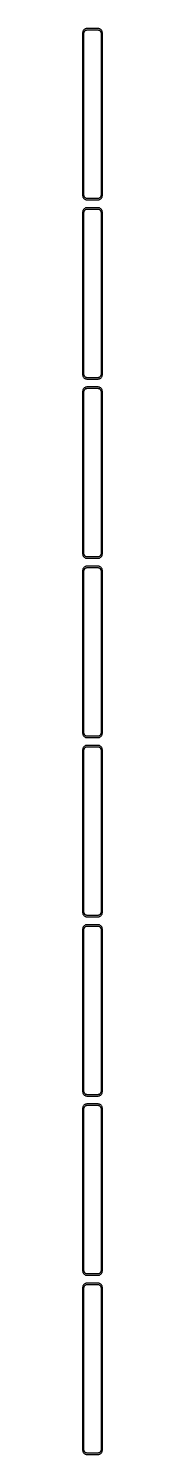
# Model space of a CAD drawing. Header units: metres. Extents: x -11 to 11, y 2963 to 6013.
# Drawn here: x -11 to 11, y 4391 to 6013 of the extents above; entities that cross this region are included whole.
import ezdxf

# ---------------------------------------------------------------- set-up
doc = ezdxf.new("R2010")
doc.units = ezdxf.units.M

msp = doc.modelspace()

# ---------------------------------------------------------------- linework, layer by layer
for p, q in [((-11.2106, 6009.13), (-11.25, 6008.5)), ((-11.25, 6008.5), (-11.25, 5823.5)), ((-11.0929, 6009.74), (-11.2106, 6009.13)), ((-10.8989, 6010.34), (-11.0929, 6009.74)), ((-10.6315, 6010.91), (-10.8989, 6010.34)), ((-10.2951, 6011.44), (-10.6315, 6010.91)), ((-9.89484, 6011.92), (-10.2951, 6011.44)), ((-9.43712, 6012.35), (-9.89484, 6011.92)), ((-9.75, 6008), (-9.71844, 6008.5)), ((-9.75, 5824), (-9.75, 6008)), ((-9.71844, 6008.5), (-9.62433, 6008.99)), ((-9.62433, 6008.99), (-9.4691, 6009.47)), ((-9.4691, 6009.47), (-9.25522, 6009.93)), ((-8.92912, 6012.72), (-9.43712, 6012.35)), ((-9.25522, 6009.93), (-8.98605, 6010.35)), ((-8.98605, 6010.35), (-8.66586, 6010.74)), ((-8.37889, 6013.02), (-8.92912, 6012.72)), ((-8.66586, 6010.74), (-8.29968, 6011.08)), ((-7.79507, 6013.26), (-8.37889, 6013.02)), ((-8.29968, 6011.08), (-7.8933, 6011.38)), ((-7.8933, 6011.38), (-7.45311, 6011.62)), ((-7.1869, 6013.41), (-7.79507, 6013.26)), ((-7.45311, 6011.62), (-6.98605, 6011.8)), ((-6.56395, 6013.49), (-7.1869, 6013.41)), ((-6.98605, 6011.8), (-6.49951, 6011.93)), ((6.56395, 6013.49), (-6.56395, 6013.49)), ((-6.49951, 6011.93), (-6.00116, 6011.99)), ((-6.00116, 6011.99), (6.00116, 6011.99)), ((6.00116, 6011.99), (6.49951, 6011.93)), ((6.49951, 6011.93), (6.98605, 6011.8)), ((7.1869, 6013.41), (6.56395, 6013.49)), ((6.98605, 6011.8), (7.45311, 6011.62)), ((7.79507, 6013.26), (7.1869, 6013.41)), ((7.45311, 6011.62), (7.8933, 6011.38)), ((8.37889, 6013.02), (7.79507, 6013.26)), ((7.8933, 6011.38), (8.29968, 6011.08)), ((8.29968, 6011.08), (8.66586, 6010.74)), ((8.92912, 6012.72), (8.37889, 6013.02)), ((8.66586, 6010.74), (8.98605, 6010.35)), ((9.43712, 6012.35), (8.92912, 6012.72)), ((8.98605, 6010.35), (9.25522, 6009.93)), ((9.25522, 6009.93), (9.4691, 6009.47)), ((9.89484, 6011.92), (9.43712, 6012.35)), ((9.4691, 6009.47), (9.62433, 6008.99)), ((9.62433, 6008.99), (9.71844, 6008.5)), ((9.71844, 6008.5), (9.75, 6008)), ((9.75, 6008), (9.75, 5824)), ((10.2951, 6011.44), (9.89484, 6011.92)), ((10.6315, 6010.91), (10.2951, 6011.44)), ((10.8989, 6010.34), (10.6315, 6010.91)), ((11.0929, 6009.74), (10.8989, 6010.34)), ((11.2106, 6009.13), (11.0929, 6009.74)), ((11.25, 6008.5), (11.2106, 6009.13)), ((11.25, 5823.5), (11.25, 6008.5)), ((-11.25, 5823.5), (-11.2106, 5822.87)), ((-11.2106, 5822.87), (-11.0929, 5822.26)), ((-11.0929, 5822.26), (-10.8989, 5821.66)), ((-10.8989, 5821.66), (-10.6315, 5821.09)), ((-10.6315, 5821.09), (-10.2951, 5820.56)), ((-10.2951, 5820.56), (-9.89484, 5820.08)), ((-9.89484, 5820.08), (-9.43712, 5819.65)), ((-9.71844, 5823.5), (-9.75, 5824)), ((-9.62433, 5823.01), (-9.71844, 5823.5)), ((-9.4691, 5822.53), (-9.62433, 5823.01)), ((-9.25522, 5822.07), (-9.4691, 5822.53)), ((-9.43712, 5819.65), (-8.92912, 5819.28)), ((-8.98605, 5821.65), (-9.25522, 5822.07)), ((-8.66586, 5821.26), (-8.98605, 5821.65)), ((-8.92912, 5819.28), (-8.37889, 5818.98)), ((-8.29968, 5820.92), (-8.66586, 5821.26)), ((-8.37889, 5818.98), (-7.79507, 5818.74)), ((-7.8933, 5820.62), (-8.29968, 5820.92)), ((-7.45311, 5820.38), (-7.8933, 5820.62)), ((-7.79507, 5818.74), (-7.1869, 5818.59)), ((-6.98605, 5820.2), (-7.45311, 5820.38)), ((-7.1869, 5818.59), (-6.56395, 5818.51)), ((-6.49951, 5820.07), (-6.98605, 5820.2)), ((-6.56395, 5818.51), (6.56395, 5818.51)), ((-6.00116, 5820.01), (-6.49951, 5820.07)), ((6.00116, 5820.01), (-6.00116, 5820.01)), ((6.49951, 5820.07), (6.00116, 5820.01)), ((6.98605, 5820.2), (6.49951, 5820.07)), ((6.56395, 5818.51), (7.1869, 5818.59)), ((7.45311, 5820.38), (6.98605, 5820.2)), ((7.1869, 5818.59), (7.79507, 5818.74)), ((7.8933, 5820.62), (7.45311, 5820.38)), ((7.79507, 5818.74), (8.37889, 5818.98)), ((8.29968, 5820.92), (7.8933, 5820.62)), ((8.66586, 5821.26), (8.29968, 5820.92)), ((8.37889, 5818.98), (8.92912, 5819.28)), ((8.98605, 5821.65), (8.66586, 5821.26)), ((8.92912, 5819.28), (9.43712, 5819.65)), ((9.25522, 5822.07), (8.98605, 5821.65)), ((9.4691, 5822.53), (9.25522, 5822.07)), ((9.43712, 5819.65), (9.89484, 5820.08)), ((9.62433, 5823.01), (9.4691, 5822.53)), ((9.71844, 5823.5), (9.62433, 5823.01)), ((9.75, 5824), (9.71844, 5823.5)), ((9.89484, 5820.08), (10.2951, 5820.56)), ((10.2951, 5820.56), (10.6315, 5821.09)), ((10.6315, 5821.09), (10.8989, 5821.66)), ((10.8989, 5821.66), (11.0929, 5822.26)), ((11.0929, 5822.26), (11.2106, 5822.87)), ((11.2106, 5822.87), (11.25, 5823.5)), ((-11.2106, 5805.13), (-11.25, 5804.5)), ((-11.25, 5804.5), (-11.25, 5619.5)), ((-11.0929, 5805.74), (-11.2106, 5805.13)), ((-10.8989, 5806.34), (-11.0929, 5805.74)), ((-10.6315, 5806.91), (-10.8989, 5806.34)), ((-10.2951, 5807.44), (-10.6315, 5806.91)), ((-9.89484, 5807.92), (-10.2951, 5807.44)), ((-9.43712, 5808.35), (-9.89484, 5807.92)), ((-9.75, 5804), (-9.71844, 5804.5)), ((-9.75, 5620), (-9.75, 5804)), ((-9.71844, 5804.5), (-9.62433, 5804.99)), ((-9.62433, 5804.99), (-9.4691, 5805.47)), ((-9.4691, 5805.47), (-9.25522, 5805.93)), ((-8.92912, 5808.72), (-9.43712, 5808.35)), ((-9.25522, 5805.93), (-8.98605, 5806.35)), ((-8.98605, 5806.35), (-8.66586, 5806.74)), ((-8.37889, 5809.02), (-8.92912, 5808.72)), ((-8.66586, 5806.74), (-8.29968, 5807.08)), ((-7.79507, 5809.26), (-8.37889, 5809.02)), ((-8.29968, 5807.08), (-7.8933, 5807.38)), ((-7.8933, 5807.38), (-7.45311, 5807.62)), ((-7.1869, 5809.41), (-7.79507, 5809.26)), ((-7.45311, 5807.62), (-6.98605, 5807.8)), ((-6.56395, 5809.49), (-7.1869, 5809.41)), ((-6.98605, 5807.8), (-6.49951, 5807.93)), ((6.56395, 5809.49), (-6.56395, 5809.49)), ((-6.49951, 5807.93), (-6.00116, 5807.99)), ((-6.00116, 5807.99), (6.00116, 5807.99)), ((6.00116, 5807.99), (6.49951, 5807.93)), ((6.49951, 5807.93), (6.98605, 5807.8)), ((7.1869, 5809.41), (6.56395, 5809.49)), ((6.98605, 5807.8), (7.45311, 5807.62)), ((7.79507, 5809.26), (7.1869, 5809.41)), ((7.45311, 5807.62), (7.8933, 5807.38)), ((8.37889, 5809.02), (7.79507, 5809.26)), ((7.8933, 5807.38), (8.29968, 5807.08)), ((8.29968, 5807.08), (8.66586, 5806.74)), ((8.92912, 5808.72), (8.37889, 5809.02)), ((8.66586, 5806.74), (8.98605, 5806.35)), ((9.43712, 5808.35), (8.92912, 5808.72)), ((8.98605, 5806.35), (9.25522, 5805.93)), ((9.25522, 5805.93), (9.4691, 5805.47)), ((9.89484, 5807.92), (9.43712, 5808.35)), ((9.4691, 5805.47), (9.62433, 5804.99)), ((9.62433, 5804.99), (9.71844, 5804.5)), ((9.71844, 5804.5), (9.75, 5804)), ((9.75, 5804), (9.75, 5620)), ((10.2951, 5807.44), (9.89484, 5807.92)), ((10.6315, 5806.91), (10.2951, 5807.44)), ((10.8989, 5806.34), (10.6315, 5806.91)), ((11.0929, 5805.74), (10.8989, 5806.34)), ((11.2106, 5805.13), (11.0929, 5805.74)), ((11.25, 5804.5), (11.2106, 5805.13)), ((11.25, 5619.5), (11.25, 5804.5)), ((-11.25, 5619.5), (-11.2106, 5618.87)), ((-11.2106, 5618.87), (-11.0929, 5618.26)), ((-11.0929, 5618.26), (-10.8989, 5617.66)), ((-10.8989, 5617.66), (-10.6315, 5617.09)), ((-10.6315, 5617.09), (-10.2951, 5616.56)), ((-10.2951, 5616.56), (-9.89484, 5616.08)), ((-9.89484, 5616.08), (-9.43712, 5615.65)), ((-9.71844, 5619.5), (-9.75, 5620)), ((-9.62433, 5619.01), (-9.71844, 5619.5)), ((-9.4691, 5618.53), (-9.62433, 5619.01)), ((-9.25522, 5618.07), (-9.4691, 5618.53)), ((-9.43712, 5615.65), (-8.92912, 5615.28)), ((-8.98605, 5617.65), (-9.25522, 5618.07)), ((-8.66586, 5617.26), (-8.98605, 5617.65)), ((-8.29968, 5616.92), (-8.66586, 5617.26)), ((-7.8933, 5616.62), (-8.29968, 5616.92)), ((-7.45311, 5616.38), (-7.8933, 5616.62)), ((-6.98605, 5616.2), (-7.45311, 5616.38)), ((-6.49951, 5616.07), (-6.98605, 5616.2)), ((-6.00116, 5616.01), (-6.49951, 5616.07)), ((6.00116, 5616.01), (-6.00116, 5616.01)), ((6.49951, 5616.07), (6.00116, 5616.01)), ((6.98605, 5616.2), (6.49951, 5616.07)), ((7.45311, 5616.38), (6.98605, 5616.2)), ((7.8933, 5616.62), (7.45311, 5616.38)), ((8.29968, 5616.92), (7.8933, 5616.62)), ((8.66586, 5617.26), (8.29968, 5616.92)), ((8.98605, 5617.65), (8.66586, 5617.26)), ((8.92912, 5615.28), (9.43712, 5615.65)), ((9.25522, 5618.07), (8.98605, 5617.65)), ((9.4691, 5618.53), (9.25522, 5618.07)), ((9.43712, 5615.65), (9.89484, 5616.08)), ((9.62433, 5619.01), (9.4691, 5618.53)), ((9.71844, 5619.5), (9.62433, 5619.01)), ((9.75, 5620), (9.71844, 5619.5)), ((9.89484, 5616.08), (10.2951, 5616.56)), ((10.2951, 5616.56), (10.6315, 5617.09)), ((10.6315, 5617.09), (10.8989, 5617.66)), ((10.8989, 5617.66), (11.0929, 5618.26)), ((11.0929, 5618.26), (11.2106, 5618.87)), ((11.2106, 5618.87), (11.25, 5619.5)), ((-11.2106, 5601.13), (-11.25, 5600.5)), ((-11.25, 5600.5), (-11.25, 5415.5)), ((-11.0929, 5601.74), (-11.2106, 5601.13)), ((-10.8989, 5602.34), (-11.0929, 5601.74)), ((-10.6315, 5602.91), (-10.8989, 5602.34)), ((-10.2951, 5603.44), (-10.6315, 5602.91)), ((-9.89484, 5603.92), (-10.2951, 5603.44)), ((-9.43712, 5604.35), (-9.89484, 5603.92)), ((-9.75, 5600), (-9.71844, 5600.5)), ((-9.75, 5416), (-9.75, 5600)), ((-9.71844, 5600.5), (-9.62433, 5600.99)), ((-9.62433, 5600.99), (-9.4691, 5601.47)), ((-9.4691, 5601.47), (-9.25522, 5601.93)), ((-8.92912, 5604.72), (-9.43712, 5604.35)), ((-9.25522, 5601.93), (-8.98605, 5602.35)), ((-8.98605, 5602.35), (-8.66586, 5602.74)), ((-8.92912, 5615.28), (-8.37889, 5614.98)), ((-8.37889, 5605.02), (-8.92912, 5604.72)), ((-8.66586, 5602.74), (-8.29968, 5603.08)), ((-8.37889, 5614.98), (-7.79507, 5614.74)), ((-7.79507, 5605.26), (-8.37889, 5605.02)), ((-8.29968, 5603.08), (-7.8933, 5603.38)), ((-7.8933, 5603.38), (-7.45311, 5603.62)), ((-7.79507, 5614.74), (-7.1869, 5614.59)), ((-7.1869, 5605.41), (-7.79507, 5605.26)), ((-7.45311, 5603.62), (-6.98605, 5603.8)), ((-7.1869, 5614.59), (-6.56395, 5614.51)), ((-6.56395, 5605.49), (-7.1869, 5605.41)), ((-6.98605, 5603.8), (-6.49951, 5603.93)), ((-6.56395, 5614.51), (6.56395, 5614.51)), ((6.56395, 5605.49), (-6.56395, 5605.49)), ((-6.49951, 5603.93), (-6.00116, 5603.99)), ((-6.00116, 5603.99), (6.00116, 5603.99)), ((6.00116, 5603.99), (6.49951, 5603.93)), ((6.49951, 5603.93), (6.98605, 5603.8)), ((6.56395, 5614.51), (7.1869, 5614.59)), ((7.1869, 5605.41), (6.56395, 5605.49)), ((6.98605, 5603.8), (7.45311, 5603.62)), ((7.1869, 5614.59), (7.79507, 5614.74)), ((7.79507, 5605.26), (7.1869, 5605.41)), ((7.45311, 5603.62), (7.8933, 5603.38)), ((7.79507, 5614.74), (8.37889, 5614.98)), ((8.37889, 5605.02), (7.79507, 5605.26)), ((7.8933, 5603.38), (8.29968, 5603.08)), ((8.29968, 5603.08), (8.66586, 5602.74)), ((8.37889, 5614.98), (8.92912, 5615.28)), ((8.92912, 5604.72), (8.37889, 5605.02)), ((8.66586, 5602.74), (8.98605, 5602.35)), ((9.43712, 5604.35), (8.92912, 5604.72)), ((8.98605, 5602.35), (9.25522, 5601.93)), ((9.25522, 5601.93), (9.4691, 5601.47)), ((9.89484, 5603.92), (9.43712, 5604.35)), ((9.4691, 5601.47), (9.62433, 5600.99)), ((9.62433, 5600.99), (9.71844, 5600.5)), ((9.71844, 5600.5), (9.75, 5600)), ((9.75, 5600), (9.75, 5416)), ((10.2951, 5603.44), (9.89484, 5603.92)), ((10.6315, 5602.91), (10.2951, 5603.44)), ((10.8989, 5602.34), (10.6315, 5602.91)), ((11.0929, 5601.74), (10.8989, 5602.34)), ((11.2106, 5601.13), (11.0929, 5601.74)), ((11.25, 5600.5), (11.2106, 5601.13)), ((11.25, 5415.5), (11.25, 5600.5)), ((-11.25, 5415.5), (-11.2106, 5414.87)), ((-11.2106, 5414.87), (-11.0929, 5414.26)), ((-11.0929, 5414.26), (-10.8989, 5413.66)), ((-10.8989, 5413.66), (-10.6315, 5413.09)), ((-10.6315, 5413.09), (-10.2951, 5412.56)), ((-10.2951, 5412.56), (-9.89484, 5412.08)), ((-9.89484, 5412.08), (-9.43712, 5411.65)), ((-9.71844, 5415.5), (-9.75, 5416)), ((-9.62433, 5415.01), (-9.71844, 5415.5)), ((-9.4691, 5414.53), (-9.62433, 5415.01)), ((-9.25522, 5414.07), (-9.4691, 5414.53)), ((-9.43712, 5411.65), (-8.92912, 5411.28)), ((-8.98605, 5413.65), (-9.25522, 5414.07)), ((-8.66586, 5413.26), (-8.98605, 5413.65)), ((-8.92912, 5411.28), (-8.37889, 5410.98)), ((-8.29968, 5412.92), (-8.66586, 5413.26)), ((-8.37889, 5410.98), (-7.79507, 5410.74)), ((-7.8933, 5412.62), (-8.29968, 5412.92)), ((-7.45311, 5412.38), (-7.8933, 5412.62)), ((-7.79507, 5410.74), (-7.1869, 5410.59)), ((-6.98605, 5412.2), (-7.45311, 5412.38)), ((-7.1869, 5410.59), (-6.56395, 5410.51)), ((-6.49951, 5412.07), (-6.98605, 5412.2)), ((-6.56395, 5410.51), (6.56395, 5410.51)), ((-6.00116, 5412.01), (-6.49951, 5412.07)), ((6.00116, 5412.01), (-6.00116, 5412.01)), ((6.49951, 5412.07), (6.00116, 5412.01)), ((6.98605, 5412.2), (6.49951, 5412.07)), ((6.56395, 5410.51), (7.1869, 5410.59)), ((7.45311, 5412.38), (6.98605, 5412.2)), ((7.1869, 5410.59), (7.79507, 5410.74)), ((7.8933, 5412.62), (7.45311, 5412.38)), ((7.79507, 5410.74), (8.37889, 5410.98)), ((8.29968, 5412.92), (7.8933, 5412.62)), ((8.66586, 5413.26), (8.29968, 5412.92)), ((8.37889, 5410.98), (8.92912, 5411.28)), ((8.98605, 5413.65), (8.66586, 5413.26)), ((8.92912, 5411.28), (9.43712, 5411.65)), ((9.25522, 5414.07), (8.98605, 5413.65)), ((9.4691, 5414.53), (9.25522, 5414.07)), ((9.43712, 5411.65), (9.89484, 5412.08)), ((9.62433, 5415.01), (9.4691, 5414.53)), ((9.71844, 5415.5), (9.62433, 5415.01)), ((9.75, 5416), (9.71844, 5415.5)), ((9.89484, 5412.08), (10.2951, 5412.56)), ((10.2951, 5412.56), (10.6315, 5413.09)), ((10.6315, 5413.09), (10.8989, 5413.66)), ((10.8989, 5413.66), (11.0929, 5414.26)), ((11.0929, 5414.26), (11.2106, 5414.87)), ((11.2106, 5414.87), (11.25, 5415.5)), ((-11.2106, 5397.13), (-11.25, 5396.5)), ((-11.25, 5396.5), (-11.25, 5211.5)), ((-11.0929, 5397.74), (-11.2106, 5397.13)), ((-10.8989, 5398.34), (-11.0929, 5397.74)), ((-10.6315, 5398.91), (-10.8989, 5398.34)), ((-10.2951, 5399.44), (-10.6315, 5398.91)), ((-9.89484, 5399.92), (-10.2951, 5399.44)), ((-9.43712, 5400.35), (-9.89484, 5399.92)), ((-9.75, 5396), (-9.71844, 5396.5)), ((-9.75, 5212), (-9.75, 5396)), ((-9.71844, 5396.5), (-9.62433, 5396.99)), ((-9.62433, 5396.99), (-9.4691, 5397.47)), ((-9.4691, 5397.47), (-9.25522, 5397.93)), ((-8.92912, 5400.72), (-9.43712, 5400.35)), ((-9.25522, 5397.93), (-8.98605, 5398.35)), ((-8.98605, 5398.35), (-8.66586, 5398.74)), ((-8.37889, 5401.02), (-8.92912, 5400.72)), ((-8.66586, 5398.74), (-8.29968, 5399.08)), ((-7.79507, 5401.26), (-8.37889, 5401.02)), ((-8.29968, 5399.08), (-7.8933, 5399.38)), ((-7.8933, 5399.38), (-7.45311, 5399.62)), ((-7.1869, 5401.41), (-7.79507, 5401.26)), ((-7.45311, 5399.62), (-6.98605, 5399.8)), ((-6.56395, 5401.49), (-7.1869, 5401.41)), ((-6.98605, 5399.8), (-6.49951, 5399.93)), ((6.56395, 5401.49), (-6.56395, 5401.49)), ((-6.49951, 5399.93), (-6.00116, 5399.99)), ((-6.00116, 5399.99), (6.00116, 5399.99)), ((6.00116, 5399.99), (6.49951, 5399.93)), ((6.49951, 5399.93), (6.98605, 5399.8)), ((7.1869, 5401.41), (6.56395, 5401.49)), ((6.98605, 5399.8), (7.45311, 5399.62)), ((7.79507, 5401.26), (7.1869, 5401.41)), ((7.45311, 5399.62), (7.8933, 5399.38)), ((8.37889, 5401.02), (7.79507, 5401.26)), ((7.8933, 5399.38), (8.29968, 5399.08)), ((8.29968, 5399.08), (8.66586, 5398.74)), ((8.92912, 5400.72), (8.37889, 5401.02)), ((8.66586, 5398.74), (8.98605, 5398.35)), ((9.43712, 5400.35), (8.92912, 5400.72)), ((8.98605, 5398.35), (9.25522, 5397.93)), ((9.25522, 5397.93), (9.4691, 5397.47)), ((9.89484, 5399.92), (9.43712, 5400.35)), ((9.4691, 5397.47), (9.62433, 5396.99)), ((9.62433, 5396.99), (9.71844, 5396.5)), ((9.71844, 5396.5), (9.75, 5396)), ((9.75, 5396), (9.75, 5212)), ((10.2951, 5399.44), (9.89484, 5399.92)), ((10.6315, 5398.91), (10.2951, 5399.44)), ((10.8989, 5398.34), (10.6315, 5398.91)), ((11.0929, 5397.74), (10.8989, 5398.34)), ((11.2106, 5397.13), (11.0929, 5397.74)), ((11.25, 5396.5), (11.2106, 5397.13)), ((11.25, 5211.5), (11.25, 5396.5)), ((-11.25, 5211.5), (-11.2106, 5210.87)), ((-11.2106, 5210.87), (-11.0929, 5210.26)), ((-11.0929, 5210.26), (-10.8989, 5209.66)), ((-9.71844, 5211.5), (-9.75, 5212)), ((-9.62433, 5211.01), (-9.71844, 5211.5)), ((-9.4691, 5210.53), (-9.62433, 5211.01)), ((-9.25522, 5210.07), (-9.4691, 5210.53)), ((-8.98605, 5209.65), (-9.25522, 5210.07)), ((9.25522, 5210.07), (8.98605, 5209.65)), ((9.4691, 5210.53), (9.25522, 5210.07)), ((9.62433, 5211.01), (9.4691, 5210.53)), ((9.71844, 5211.5), (9.62433, 5211.01)), ((9.75, 5212), (9.71844, 5211.5)), ((10.8989, 5209.66), (11.0929, 5210.26)), ((11.0929, 5210.26), (11.2106, 5210.87)), ((11.2106, 5210.87), (11.25, 5211.5)), ((-11.0929, 5193.74), (-11.2106, 5193.13)), ((-10.8989, 5194.34), (-11.0929, 5193.74)), ((-10.8989, 5209.66), (-10.6315, 5209.09)), ((-10.6315, 5194.91), (-10.8989, 5194.34)), ((-10.6315, 5209.09), (-10.2951, 5208.56)), ((-10.2951, 5195.44), (-10.6315, 5194.91)), ((-10.2951, 5208.56), (-9.89484, 5208.08)), ((-9.89484, 5195.92), (-10.2951, 5195.44)), ((-9.89484, 5208.08), (-9.43712, 5207.65)), ((-9.43712, 5196.35), (-9.89484, 5195.92)), ((-9.4691, 5193.47), (-9.25522, 5193.93)), ((-9.43712, 5207.65), (-8.92912, 5207.28)), ((-8.92912, 5196.72), (-9.43712, 5196.35)), ((-9.25522, 5193.93), (-8.98605, 5194.35)), ((-8.66586, 5209.26), (-8.98605, 5209.65)), ((-8.98605, 5194.35), (-8.66586, 5194.74)), ((-8.92912, 5207.28), (-8.37889, 5206.98)), ((-8.37889, 5197.02), (-8.92912, 5196.72)), ((-8.29968, 5208.92), (-8.66586, 5209.26)), ((-8.66586, 5194.74), (-8.29968, 5195.08)), ((-8.37889, 5206.98), (-7.79507, 5206.74)), ((-7.79507, 5197.26), (-8.37889, 5197.02)), ((-7.8933, 5208.62), (-8.29968, 5208.92)), ((-8.29968, 5195.08), (-7.8933, 5195.38)), ((-7.45311, 5208.38), (-7.8933, 5208.62)), ((-7.8933, 5195.38), (-7.45311, 5195.62)), ((-7.79507, 5206.74), (-7.1869, 5206.59)), ((-7.1869, 5197.41), (-7.79507, 5197.26)), ((-6.98605, 5208.2), (-7.45311, 5208.38)), ((-7.45311, 5195.62), (-6.98605, 5195.8)), ((-7.1869, 5206.59), (-6.56395, 5206.51)), ((-6.56395, 5197.49), (-7.1869, 5197.41)), ((-6.49951, 5208.07), (-6.98605, 5208.2)), ((-6.98605, 5195.8), (-6.49951, 5195.93)), ((-6.56395, 5206.51), (6.56395, 5206.51)), ((6.56395, 5197.49), (-6.56395, 5197.49)), ((-6.00116, 5208.01), (-6.49951, 5208.07)), ((-6.49951, 5195.93), (-6.00116, 5195.99)), ((6.00116, 5208.01), (-6.00116, 5208.01)), ((-6.00116, 5195.99), (6.00116, 5195.99)), ((6.49951, 5208.07), (6.00116, 5208.01)), ((6.00116, 5195.99), (6.49951, 5195.93)), ((6.98605, 5208.2), (6.49951, 5208.07)), ((6.49951, 5195.93), (6.98605, 5195.8)), ((6.56395, 5206.51), (7.1869, 5206.59)), ((7.1869, 5197.41), (6.56395, 5197.49)), ((7.45311, 5208.38), (6.98605, 5208.2)), ((6.98605, 5195.8), (7.45311, 5195.62)), ((7.1869, 5206.59), (7.79507, 5206.74)), ((7.79507, 5197.26), (7.1869, 5197.41)), ((7.8933, 5208.62), (7.45311, 5208.38)), ((7.45311, 5195.62), (7.8933, 5195.38)), ((7.79507, 5206.74), (8.37889, 5206.98)), ((8.37889, 5197.02), (7.79507, 5197.26)), ((8.29968, 5208.92), (7.8933, 5208.62)), ((7.8933, 5195.38), (8.29968, 5195.08)), ((8.66586, 5209.26), (8.29968, 5208.92)), ((8.29968, 5195.08), (8.66586, 5194.74)), ((8.37889, 5206.98), (8.92912, 5207.28)), ((8.92912, 5196.72), (8.37889, 5197.02)), ((8.98605, 5209.65), (8.66586, 5209.26)), ((8.66586, 5194.74), (8.98605, 5194.35)), ((8.92912, 5207.28), (9.43712, 5207.65)), ((9.43712, 5196.35), (8.92912, 5196.72)), ((8.98605, 5194.35), (9.25522, 5193.93)), ((9.25522, 5193.93), (9.4691, 5193.47)), ((9.43712, 5207.65), (9.89484, 5208.08)), ((9.89484, 5195.92), (9.43712, 5196.35)), ((9.89484, 5208.08), (10.2951, 5208.56)), ((10.2951, 5195.44), (9.89484, 5195.92)), ((10.2951, 5208.56), (10.6315, 5209.09)), ((10.6315, 5194.91), (10.2951, 5195.44)), ((10.6315, 5209.09), (10.8989, 5209.66)), ((10.8989, 5194.34), (10.6315, 5194.91)), ((11.0929, 5193.74), (10.8989, 5194.34)), ((11.2106, 5193.13), (11.0929, 5193.74)), ((-11.2106, 5193.13), (-11.25, 5192.5)), ((-11.25, 5192.5), (-11.25, 5007.5)), ((-9.75, 5192), (-9.71844, 5192.5)), ((-9.75, 5008), (-9.75, 5192)), ((-9.71844, 5192.5), (-9.62433, 5192.99)), ((-9.62433, 5192.99), (-9.4691, 5193.47)), ((9.4691, 5193.47), (9.62433, 5192.99)), ((9.62433, 5192.99), (9.71844, 5192.5)), ((9.71844, 5192.5), (9.75, 5192)), ((9.75, 5192), (9.75, 5008)), ((11.25, 5192.5), (11.2106, 5193.13)), ((11.25, 5007.5), (11.25, 5192.5)), ((-11.25, 5007.5), (-11.2106, 5006.87)), ((-11.2106, 5006.87), (-11.0929, 5006.26)), ((-11.0929, 5006.26), (-10.8989, 5005.66)), ((-10.8989, 5005.66), (-10.6315, 5005.09)), ((-10.6315, 5005.09), (-10.2951, 5004.56)), ((-10.2951, 5004.56), (-9.89484, 5004.08)), ((-9.89484, 5004.08), (-9.43712, 5003.65)), ((-9.71844, 5007.5), (-9.75, 5008)), ((-9.62433, 5007.01), (-9.71844, 5007.5)), ((-9.4691, 5006.53), (-9.62433, 5007.01)), ((-9.25522, 5006.07), (-9.4691, 5006.53)), ((-9.43712, 5003.65), (-8.92912, 5003.28)), ((-8.98605, 5005.65), (-9.25522, 5006.07)), ((-8.66586, 5005.26), (-8.98605, 5005.65)), ((-8.92912, 5003.28), (-8.37889, 5002.98)), ((-8.29968, 5004.92), (-8.66586, 5005.26)), ((-8.37889, 5002.98), (-7.79507, 5002.74)), ((-7.8933, 5004.62), (-8.29968, 5004.92)), ((-7.45311, 5004.38), (-7.8933, 5004.62)), ((-7.79507, 5002.74), (-7.1869, 5002.59)), ((-6.98605, 5004.2), (-7.45311, 5004.38)), ((-7.1869, 5002.59), (-6.56395, 5002.51)), ((-6.49951, 5004.07), (-6.98605, 5004.2)), ((-6.56395, 5002.51), (6.56395, 5002.51)), ((-6.00116, 5004.01), (-6.49951, 5004.07)), ((6.00116, 5004.01), (-6.00116, 5004.01)), ((6.49951, 5004.07), (6.00116, 5004.01)), ((6.98605, 5004.2), (6.49951, 5004.07)), ((6.56395, 5002.51), (7.1869, 5002.59)), ((7.45311, 5004.38), (6.98605, 5004.2)), ((7.1869, 5002.59), (7.79507, 5002.74)), ((7.8933, 5004.62), (7.45311, 5004.38)), ((7.79507, 5002.74), (8.37889, 5002.98)), ((8.29968, 5004.92), (7.8933, 5004.62)), ((8.66586, 5005.26), (8.29968, 5004.92)), ((8.37889, 5002.98), (8.92912, 5003.28)), ((8.98605, 5005.65), (8.66586, 5005.26)), ((8.92912, 5003.28), (9.43712, 5003.65)), ((9.25522, 5006.07), (8.98605, 5005.65)), ((9.4691, 5006.53), (9.25522, 5006.07)), ((9.43712, 5003.65), (9.89484, 5004.08)), ((9.62433, 5007.01), (9.4691, 5006.53)), ((9.71844, 5007.5), (9.62433, 5007.01)), ((9.75, 5008), (9.71844, 5007.5)), ((9.89484, 5004.08), (10.2951, 5004.56)), ((10.2951, 5004.56), (10.6315, 5005.09)), ((10.6315, 5005.09), (10.8989, 5005.66)), ((10.8989, 5005.66), (11.0929, 5006.26)), ((11.0929, 5006.26), (11.2106, 5006.87)), ((11.2106, 5006.87), (11.25, 5007.5)), ((-11.2106, 4989.13), (-11.25, 4988.5)), ((-11.25, 4988.5), (-11.25, 4803.5)), ((-11.0929, 4989.74), (-11.2106, 4989.13)), ((-10.8989, 4990.34), (-11.0929, 4989.74)), ((-10.6315, 4990.91), (-10.8989, 4990.34)), ((-10.2951, 4991.44), (-10.6315, 4990.91)), ((-9.89484, 4991.92), (-10.2951, 4991.44)), ((-9.43712, 4992.35), (-9.89484, 4991.92)), ((-9.75, 4988), (-9.71844, 4988.5)), ((-9.75, 4804), (-9.75, 4988)), ((-9.71844, 4988.5), (-9.62433, 4988.99)), ((-9.62433, 4988.99), (-9.4691, 4989.47)), ((-9.4691, 4989.47), (-9.25522, 4989.93)), ((-8.92912, 4992.72), (-9.43712, 4992.35)), ((-9.25522, 4989.93), (-8.98605, 4990.35)), ((-8.98605, 4990.35), (-8.66586, 4990.74)), ((-8.37889, 4993.02), (-8.92912, 4992.72)), ((-8.66586, 4990.74), (-8.29968, 4991.08)), ((-7.79507, 4993.26), (-8.37889, 4993.02)), ((-8.29968, 4991.08), (-7.8933, 4991.38)), ((-7.8933, 4991.38), (-7.45311, 4991.62)), ((-7.1869, 4993.41), (-7.79507, 4993.26)), ((-7.45311, 4991.62), (-6.98605, 4991.8)), ((-6.56395, 4993.49), (-7.1869, 4993.41)), ((-6.98605, 4991.8), (-6.49951, 4991.93)), ((6.56395, 4993.49), (-6.56395, 4993.49)), ((-6.49951, 4991.93), (-6.00116, 4991.99)), ((-6.00116, 4991.99), (6.00116, 4991.99)), ((6.00116, 4991.99), (6.49951, 4991.93)), ((6.49951, 4991.93), (6.98605, 4991.8)), ((7.1869, 4993.41), (6.56395, 4993.49)), ((6.98605, 4991.8), (7.45311, 4991.62)), ((7.79507, 4993.26), (7.1869, 4993.41)), ((7.45311, 4991.62), (7.8933, 4991.38)), ((8.37889, 4993.02), (7.79507, 4993.26)), ((7.8933, 4991.38), (8.29968, 4991.08)), ((8.29968, 4991.08), (8.66586, 4990.74)), ((8.92912, 4992.72), (8.37889, 4993.02)), ((8.66586, 4990.74), (8.98605, 4990.35)), ((9.43712, 4992.35), (8.92912, 4992.72)), ((8.98605, 4990.35), (9.25522, 4989.93)), ((9.25522, 4989.93), (9.4691, 4989.47)), ((9.89484, 4991.92), (9.43712, 4992.35)), ((9.4691, 4989.47), (9.62433, 4988.99)), ((9.62433, 4988.99), (9.71844, 4988.5)), ((9.71844, 4988.5), (9.75, 4988)), ((9.75, 4988), (9.75, 4804)), ((10.2951, 4991.44), (9.89484, 4991.92)), ((10.6315, 4990.91), (10.2951, 4991.44)), ((10.8989, 4990.34), (10.6315, 4990.91)), ((11.0929, 4989.74), (10.8989, 4990.34)), ((11.2106, 4989.13), (11.0929, 4989.74)), ((11.25, 4988.5), (11.2106, 4989.13)), ((11.25, 4803.5), (11.25, 4988.5)), ((-11.25, 4803.5), (-11.2106, 4802.87)), ((-11.2106, 4802.87), (-11.0929, 4802.26)), ((-11.0929, 4802.26), (-10.8989, 4801.66)), ((-10.8989, 4801.66), (-10.6315, 4801.09)), ((-10.6315, 4801.09), (-10.2951, 4800.56)), ((-10.2951, 4800.56), (-9.89484, 4800.08)), ((-9.89484, 4787.92), (-10.2951, 4787.44)), ((-9.89484, 4800.08), (-9.43712, 4799.65)), ((-9.43712, 4788.35), (-9.89484, 4787.92)), ((-9.71844, 4803.5), (-9.75, 4804)), ((-9.62433, 4803.01), (-9.71844, 4803.5)), ((-9.4691, 4802.53), (-9.62433, 4803.01)), ((-9.25522, 4802.07), (-9.4691, 4802.53)), ((-9.43712, 4799.65), (-8.92912, 4799.28)), ((-8.92912, 4788.72), (-9.43712, 4788.35)), ((-8.98605, 4801.65), (-9.25522, 4802.07)), ((-8.66586, 4801.26), (-8.98605, 4801.65)), ((-8.92912, 4799.28), (-8.37889, 4798.98)), ((-8.37889, 4789.02), (-8.92912, 4788.72)), ((-8.29968, 4800.92), (-8.66586, 4801.26)), ((-8.37889, 4798.98), (-7.79507, 4798.74)), ((-7.79507, 4789.26), (-8.37889, 4789.02)), ((-7.8933, 4800.62), (-8.29968, 4800.92)), ((-7.45311, 4800.38), (-7.8933, 4800.62)), ((-7.79507, 4798.74), (-7.1869, 4798.59)), ((-7.1869, 4789.41), (-7.79507, 4789.26)), ((-6.98605, 4800.2), (-7.45311, 4800.38)), ((-7.45311, 4787.62), (-6.98605, 4787.8)), ((-7.1869, 4798.59), (-6.56395, 4798.51)), ((-6.56395, 4789.49), (-7.1869, 4789.41)), ((-6.49951, 4800.07), (-6.98605, 4800.2)), ((-6.98605, 4787.8), (-6.49951, 4787.93)), ((-6.56395, 4798.51), (6.56395, 4798.51)), ((6.56395, 4789.49), (-6.56395, 4789.49)), ((-6.00116, 4800.01), (-6.49951, 4800.07)), ((-6.49951, 4787.93), (-6.00116, 4787.99)), ((6.00116, 4800.01), (-6.00116, 4800.01)), ((-6.00116, 4787.99), (6.00116, 4787.99)), ((6.49951, 4800.07), (6.00116, 4800.01)), ((6.00116, 4787.99), (6.49951, 4787.93)), ((6.98605, 4800.2), (6.49951, 4800.07)), ((6.49951, 4787.93), (6.98605, 4787.8)), ((6.56395, 4798.51), (7.1869, 4798.59)), ((7.1869, 4789.41), (6.56395, 4789.49)), ((7.45311, 4800.38), (6.98605, 4800.2)), ((6.98605, 4787.8), (7.45311, 4787.62)), ((7.1869, 4798.59), (7.79507, 4798.74)), ((7.79507, 4789.26), (7.1869, 4789.41)), ((7.8933, 4800.62), (7.45311, 4800.38)), ((7.79507, 4798.74), (8.37889, 4798.98)), ((8.37889, 4789.02), (7.79507, 4789.26)), ((8.29968, 4800.92), (7.8933, 4800.62)), ((8.66586, 4801.26), (8.29968, 4800.92)), ((8.37889, 4798.98), (8.92912, 4799.28)), ((8.92912, 4788.72), (8.37889, 4789.02)), ((8.98605, 4801.65), (8.66586, 4801.26)), ((8.92912, 4799.28), (9.43712, 4799.65)), ((9.43712, 4788.35), (8.92912, 4788.72)), ((9.25522, 4802.07), (8.98605, 4801.65)), ((9.4691, 4802.53), (9.25522, 4802.07)), ((9.43712, 4799.65), (9.89484, 4800.08)), ((9.89484, 4787.92), (9.43712, 4788.35)), ((9.62433, 4803.01), (9.4691, 4802.53)), ((9.71844, 4803.5), (9.62433, 4803.01)), ((9.75, 4804), (9.71844, 4803.5)), ((9.89484, 4800.08), (10.2951, 4800.56)), ((10.2951, 4787.44), (9.89484, 4787.92)), ((10.2951, 4800.56), (10.6315, 4801.09)), ((10.6315, 4801.09), (10.8989, 4801.66)), ((10.8989, 4801.66), (11.0929, 4802.26)), ((11.0929, 4802.26), (11.2106, 4802.87)), ((11.2106, 4802.87), (11.25, 4803.5)), ((-11.2106, 4785.13), (-11.25, 4784.5)), ((-11.25, 4784.5), (-11.25, 4599.5)), ((-11.0929, 4785.74), (-11.2106, 4785.13)), ((-10.8989, 4786.34), (-11.0929, 4785.74)), ((-10.6315, 4786.91), (-10.8989, 4786.34)), ((-10.2951, 4787.44), (-10.6315, 4786.91)), ((-9.75, 4784), (-9.71844, 4784.5)), ((-9.75, 4600), (-9.75, 4784)), ((-9.71844, 4784.5), (-9.62433, 4784.99)), ((-9.62433, 4784.99), (-9.4691, 4785.47)), ((-9.4691, 4785.47), (-9.25522, 4785.93)), ((-9.25522, 4785.93), (-8.98605, 4786.35)), ((-8.98605, 4786.35), (-8.66586, 4786.74)), ((-8.66586, 4786.74), (-8.29968, 4787.08)), ((-8.29968, 4787.08), (-7.8933, 4787.38)), ((-7.8933, 4787.38), (-7.45311, 4787.62)), ((7.45311, 4787.62), (7.8933, 4787.38)), ((7.8933, 4787.38), (8.29968, 4787.08)), ((8.29968, 4787.08), (8.66586, 4786.74)), ((8.66586, 4786.74), (8.98605, 4786.35)), ((8.98605, 4786.35), (9.25522, 4785.93)), ((9.25522, 4785.93), (9.4691, 4785.47)), ((9.4691, 4785.47), (9.62433, 4784.99)), ((9.62433, 4784.99), (9.71844, 4784.5)), ((9.71844, 4784.5), (9.75, 4784)), ((9.75, 4784), (9.75, 4600)), ((10.6315, 4786.91), (10.2951, 4787.44)), ((10.8989, 4786.34), (10.6315, 4786.91)), ((11.0929, 4785.74), (10.8989, 4786.34)), ((11.2106, 4785.13), (11.0929, 4785.74)), ((11.25, 4784.5), (11.2106, 4785.13)), ((11.25, 4599.5), (11.25, 4784.5)), ((-11.25, 4599.5), (-11.2106, 4598.87)), ((-11.2106, 4598.87), (-11.0929, 4598.26)), ((-11.0929, 4598.26), (-10.8989, 4597.66)), ((-10.8989, 4597.66), (-10.6315, 4597.09)), ((-10.6315, 4597.09), (-10.2951, 4596.56)), ((-10.2951, 4596.56), (-9.89484, 4596.08)), ((-9.89484, 4596.08), (-9.43712, 4595.65)), ((-9.71844, 4599.5), (-9.75, 4600)), ((-9.62433, 4599.01), (-9.71844, 4599.5)), ((-9.4691, 4598.53), (-9.62433, 4599.01)), ((-9.25522, 4598.07), (-9.4691, 4598.53)), ((-9.43712, 4595.65), (-8.92912, 4595.28)), ((-8.98605, 4597.65), (-9.25522, 4598.07)), ((-8.66586, 4597.26), (-8.98605, 4597.65)), ((-8.92912, 4595.28), (-8.37889, 4594.98)), ((-8.29968, 4596.92), (-8.66586, 4597.26)), ((-8.37889, 4594.98), (-7.79507, 4594.74)), ((-7.8933, 4596.62), (-8.29968, 4596.92)), ((-7.45311, 4596.38), (-7.8933, 4596.62)), ((-7.79507, 4594.74), (-7.1869, 4594.59)), ((-6.98605, 4596.2), (-7.45311, 4596.38)), ((-7.1869, 4594.59), (-6.56395, 4594.51)), ((-6.49951, 4596.07), (-6.98605, 4596.2)), ((-6.56395, 4594.51), (6.56395, 4594.51)), ((-6.00116, 4596.01), (-6.49951, 4596.07)), ((6.00116, 4596.01), (-6.00116, 4596.01)), ((6.49951, 4596.07), (6.00116, 4596.01)), ((6.98605, 4596.2), (6.49951, 4596.07)), ((6.56395, 4594.51), (7.1869, 4594.59)), ((7.45311, 4596.38), (6.98605, 4596.2)), ((7.1869, 4594.59), (7.79507, 4594.74)), ((7.8933, 4596.62), (7.45311, 4596.38)), ((7.79507, 4594.74), (8.37889, 4594.98)), ((8.29968, 4596.92), (7.8933, 4596.62)), ((8.66586, 4597.26), (8.29968, 4596.92)), ((8.37889, 4594.98), (8.92912, 4595.28)), ((8.98605, 4597.65), (8.66586, 4597.26)), ((8.92912, 4595.28), (9.43712, 4595.65)), ((9.25522, 4598.07), (8.98605, 4597.65)), ((9.4691, 4598.53), (9.25522, 4598.07)), ((9.43712, 4595.65), (9.89484, 4596.08)), ((9.62433, 4599.01), (9.4691, 4598.53)), ((9.71844, 4599.5), (9.62433, 4599.01)), ((9.75, 4600), (9.71844, 4599.5)), ((9.89484, 4596.08), (10.2951, 4596.56)), ((10.2951, 4596.56), (10.6315, 4597.09)), ((10.6315, 4597.09), (10.8989, 4597.66)), ((10.8989, 4597.66), (11.0929, 4598.26)), ((11.0929, 4598.26), (11.2106, 4598.87)), ((11.2106, 4598.87), (11.25, 4599.5)), ((-11.2106, 4581.13), (-11.25, 4580.5)), ((-11.25, 4580.5), (-11.25, 4395.5)), ((-11.0929, 4581.74), (-11.2106, 4581.13)), ((-10.8989, 4582.34), (-11.0929, 4581.74)), ((-10.6315, 4582.91), (-10.8989, 4582.34)), ((-10.2951, 4583.44), (-10.6315, 4582.91)), ((-9.89484, 4583.92), (-10.2951, 4583.44)), ((-9.43712, 4584.35), (-9.89484, 4583.92)), ((-9.75, 4580), (-9.71844, 4580.5)), ((-9.75, 4396), (-9.75, 4580)), ((-9.71844, 4580.5), (-9.62433, 4580.99)), ((-9.62433, 4580.99), (-9.4691, 4581.47)), ((-9.4691, 4581.47), (-9.25522, 4581.93)), ((-8.92912, 4584.72), (-9.43712, 4584.35)), ((-9.25522, 4581.93), (-8.98605, 4582.35)), ((-8.98605, 4582.35), (-8.66586, 4582.74)), ((-8.37889, 4585.02), (-8.92912, 4584.72)), ((-8.66586, 4582.74), (-8.29968, 4583.08)), ((-7.79507, 4585.26), (-8.37889, 4585.02)), ((-8.29968, 4583.08), (-7.8933, 4583.38)), ((-7.8933, 4583.38), (-7.45311, 4583.62)), ((-7.1869, 4585.41), (-7.79507, 4585.26)), ((-7.45311, 4583.62), (-6.98605, 4583.8)), ((-6.56395, 4585.49), (-7.1869, 4585.41)), ((-6.98605, 4583.8), (-6.49951, 4583.93)), ((6.56395, 4585.49), (-6.56395, 4585.49)), ((-6.49951, 4583.93), (-6.00116, 4583.99)), ((-6.00116, 4583.99), (6.00116, 4583.99)), ((6.00116, 4583.99), (6.49951, 4583.93)), ((6.49951, 4583.93), (6.98605, 4583.8)), ((7.1869, 4585.41), (6.56395, 4585.49)), ((6.98605, 4583.8), (7.45311, 4583.62)), ((7.79507, 4585.26), (7.1869, 4585.41)), ((7.45311, 4583.62), (7.8933, 4583.38)), ((8.37889, 4585.02), (7.79507, 4585.26)), ((7.8933, 4583.38), (8.29968, 4583.08)), ((8.29968, 4583.08), (8.66586, 4582.74)), ((8.92912, 4584.72), (8.37889, 4585.02)), ((8.66586, 4582.74), (8.98605, 4582.35)), ((9.43712, 4584.35), (8.92912, 4584.72)), ((8.98605, 4582.35), (9.25522, 4581.93)), ((9.25522, 4581.93), (9.4691, 4581.47)), ((9.89484, 4583.92), (9.43712, 4584.35)), ((9.4691, 4581.47), (9.62433, 4580.99)), ((9.62433, 4580.99), (9.71844, 4580.5)), ((9.71844, 4580.5), (9.75, 4580)), ((9.75, 4580), (9.75, 4396)), ((10.2951, 4583.44), (9.89484, 4583.92)), ((10.6315, 4582.91), (10.2951, 4583.44)), ((10.8989, 4582.34), (10.6315, 4582.91)), ((11.0929, 4581.74), (10.8989, 4582.34)), ((11.2106, 4581.13), (11.0929, 4581.74)), ((11.25, 4580.5), (11.2106, 4581.13)), ((11.25, 4395.5), (11.25, 4580.5)), ((-11.25, 4395.5), (-11.2106, 4394.87)), ((-11.2106, 4394.87), (-11.0929, 4394.26)), ((-11.0929, 4394.26), (-10.8989, 4393.66)), ((-10.8989, 4393.66), (-10.6315, 4393.09)), ((-10.6315, 4393.09), (-10.2951, 4392.56)), ((-10.2951, 4392.56), (-9.89484, 4392.08)), ((-9.89484, 4392.08), (-9.43712, 4391.65)), ((-9.71844, 4395.5), (-9.75, 4396)), ((-9.62433, 4395.01), (-9.71844, 4395.5)), ((-9.4691, 4394.53), (-9.62433, 4395.01)), ((-9.25522, 4394.07), (-9.4691, 4394.53)), ((-9.43712, 4391.65), (-8.92912, 4391.28)), ((-8.98605, 4393.65), (-9.25522, 4394.07)), ((-8.66586, 4393.26), (-8.98605, 4393.65)), ((-8.92912, 4391.28), (-8.37889, 4390.98)), ((-8.29968, 4392.92), (-8.66586, 4393.26)), ((-8.37889, 4390.98), (-7.79507, 4390.74)), ((-7.8933, 4392.62), (-8.29968, 4392.92)), ((-7.45311, 4392.38), (-7.8933, 4392.62)), ((-7.79507, 4390.74), (-7.1869, 4390.59)), ((-6.98605, 4392.2), (-7.45311, 4392.38)), ((-7.1869, 4390.59), (-6.56395, 4390.51)), ((-6.49951, 4392.07), (-6.98605, 4392.2)), ((-6.56395, 4390.51), (6.56395, 4390.51)), ((-6.00116, 4392.01), (-6.49951, 4392.07)), ((6.00116, 4392.01), (-6.00116, 4392.01)), ((6.49951, 4392.07), (6.00116, 4392.01)), ((6.98605, 4392.2), (6.49951, 4392.07)), ((6.56395, 4390.51), (7.1869, 4390.59)), ((7.45311, 4392.38), (6.98605, 4392.2)), ((7.1869, 4390.59), (7.79507, 4390.74)), ((7.8933, 4392.62), (7.45311, 4392.38)), ((7.79507, 4390.74), (8.37889, 4390.98)), ((8.29968, 4392.92), (7.8933, 4392.62)), ((8.66586, 4393.26), (8.29968, 4392.92)), ((8.37889, 4390.98), (8.92912, 4391.28)), ((8.98605, 4393.65), (8.66586, 4393.26)), ((8.92912, 4391.28), (9.43712, 4391.65)), ((9.25522, 4394.07), (8.98605, 4393.65)), ((9.4691, 4394.53), (9.25522, 4394.07)), ((9.43712, 4391.65), (9.89484, 4392.08)), ((9.62433, 4395.01), (9.4691, 4394.53)), ((9.71844, 4395.5), (9.62433, 4395.01)), ((9.75, 4396), (9.71844, 4395.5)), ((9.89484, 4392.08), (10.2951, 4392.56)), ((10.2951, 4392.56), (10.6315, 4393.09)), ((10.6315, 4393.09), (10.8989, 4393.66)), ((10.8989, 4393.66), (11.0929, 4394.26)), ((11.0929, 4394.26), (11.2106, 4394.87)), ((11.2106, 4394.87), (11.25, 4395.5))]:
    msp.add_line(p, q)

doc.saveas('drawing.dxf')
